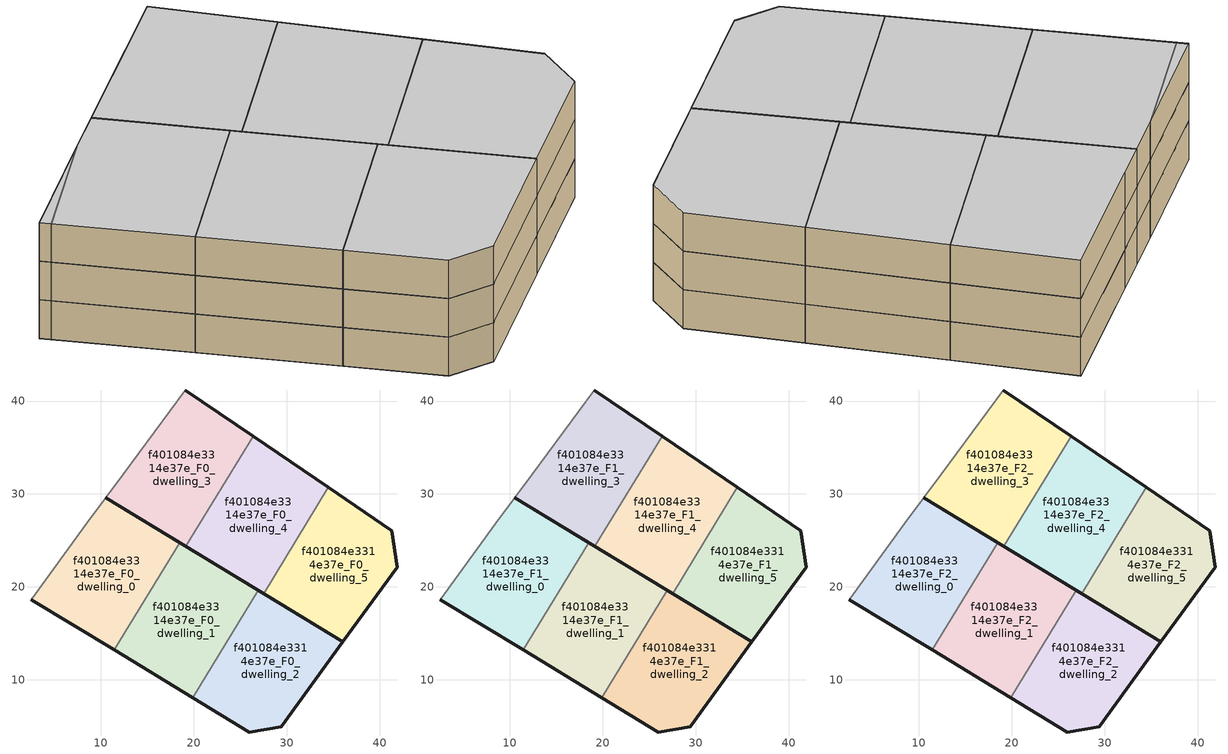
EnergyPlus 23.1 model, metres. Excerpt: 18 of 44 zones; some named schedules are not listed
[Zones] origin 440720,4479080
f401084e3314e37e_F0_dwelling_0
 floor ground (EU_floor_Construction): 11.46,13.21 18.49,24.76 10.54,29.6 8.5,26.84 2.54,18.64 z0
 wall outside (EU_wall_Construction): 10.54,29.6 18.49,24.76 / 11.46,13.21 2.54,18.64 z0:3
 wall to f401084e3314e37e_F0_dwelling_1 (EU_wall_Construction): 18.49,24.76 11.46,13.21 z0:3
 wall adiabatic (EU_wall_Construction): 2.54,18.64 8.5,26.84 10.54,29.6 z0:3
f401084e3314e37e_F0_dwelling_1
 floor ground (EU_floor_Construction): 19.9,8.08 26.93,19.62 18.49,24.76 11.46,13.21 z0
 wall outside (EU_wall_Construction): 19.9,8.08 11.46,13.21 / 18.49,24.76 26.93,19.62 z0:3
 wall to f401084e3314e37e_F0_dwelling_2 (EU_wall_Construction): 26.93,19.62 19.9,8.08 z0:3
f401084e3314e37e_F0_dwelling_2
 floor ground (EU_floor_Construction): 29.39,4.97 36.03,14.08 26.93,19.62 19.9,8.08 25.96,4.39 z0
 wall outside (EU_wall_Construction): 26.93,19.62 36.03,14.08 29.39,4.97 25.96,4.39 19.9,8.08 z0:3
f401084e3314e37e_F0_dwelling_3
 floor ground (EU_floor_Construction): 19.16,24.35 26.38,36.22 19.08,41.19 12.39,32.11 10.54,29.6 z0
 wall outside (EU_wall_Construction): 19.08,41.19 26.38,36.22 / 19.16,24.35 10.54,29.6 z0:3
 wall to f401084e3314e37e_F0_dwelling_4 (EU_wall_Construction): 26.38,36.22 19.16,24.35 z0:3
 wall adiabatic (EU_wall_Construction): 10.54,29.6 12.39,32.11 19.08,41.19 z0:3
f401084e3314e37e_F0_dwelling_4
 floor ground (EU_floor_Construction): 27.52,19.26 34.49,30.7 26.38,36.22 19.16,24.35 z0
 wall outside (EU_wall_Construction): 27.52,19.26 19.16,24.35 / 26.38,36.22 34.49,30.7 z0:3
 wall to f401084e3314e37e_F0_dwelling_5 (EU_wall_Construction): 34.49,30.7 27.52,19.26 z0:3
f401084e3314e37e_F0_dwelling_5
 floor ground (EU_floor_Construction): 36.03,14.08 41.87,22.1 41.3,26.07 34.49,30.7 27.52,19.26 z0
 wall outside (EU_wall_Construction): 34.49,30.7 41.3,26.07 41.87,22.1 36.03,14.08 27.52,19.26 z0:3
f401084e3314e37e_F1_dwelling_0
 floor to f401084e3314e37e_F0_dwelling_0 (EU_floor_Construction): 11.46,13.21 18.49,24.76 10.54,29.6 8.5,26.84 2.54,18.64 z3
 wall outside (EU_wall_Construction): 10.54,29.6 18.49,24.76 / 11.46,13.21 2.54,18.64 z3:6
 wall to f401084e3314e37e_F1_dwelling_1 (EU_wall_Construction): 18.49,24.76 11.46,13.21 z3:6
 wall adiabatic (EU_wall_Construction): 2.54,18.64 8.5,26.84 10.54,29.6 z3:6
f401084e3314e37e_F1_dwelling_1
 floor to f401084e3314e37e_F0_dwelling_1 (EU_floor_Construction): 19.9,8.08 26.93,19.62 18.49,24.76 11.46,13.21 z3
 wall outside (EU_wall_Construction): 19.9,8.08 11.46,13.21 / 18.49,24.76 26.93,19.62 z3:6
 wall to f401084e3314e37e_F1_dwelling_2 (EU_wall_Construction): 26.93,19.62 19.9,8.08 z3:6
f401084e3314e37e_F1_dwelling_2
 floor to f401084e3314e37e_F0_dwelling_2 (EU_floor_Construction): 29.39,4.97 36.03,14.08 26.93,19.62 19.9,8.08 25.96,4.39 z3
 wall outside (EU_wall_Construction): 26.93,19.62 36.03,14.08 29.39,4.97 25.96,4.39 19.9,8.08 z3:6
f401084e3314e37e_F1_dwelling_3
 floor to f401084e3314e37e_F0_dwelling_3 (EU_floor_Construction): 19.16,24.35 26.38,36.22 19.08,41.19 12.39,32.11 10.54,29.6 z3
 wall outside (EU_wall_Construction): 19.08,41.19 26.38,36.22 / 19.16,24.35 10.54,29.6 z3:6
 wall to f401084e3314e37e_F1_dwelling_4 (EU_wall_Construction): 26.38,36.22 19.16,24.35 z3:6
 wall adiabatic (EU_wall_Construction): 10.54,29.6 12.39,32.11 19.08,41.19 z3:6
f401084e3314e37e_F1_dwelling_4
 floor to f401084e3314e37e_F0_dwelling_4 (EU_floor_Construction): 27.52,19.26 34.49,30.7 26.38,36.22 19.16,24.35 z3
 wall outside (EU_wall_Construction): 27.52,19.26 19.16,24.35 / 26.38,36.22 34.49,30.7 z3:6
 wall to f401084e3314e37e_F1_dwelling_5 (EU_wall_Construction): 34.49,30.7 27.52,19.26 z3:6
f401084e3314e37e_F1_dwelling_5
 floor to f401084e3314e37e_F0_dwelling_5 (EU_floor_Construction): 36.03,14.08 41.87,22.1 41.3,26.07 34.49,30.7 27.52,19.26 z3
 wall outside (EU_wall_Construction): 34.49,30.7 41.3,26.07 41.87,22.1 36.03,14.08 27.52,19.26 z3:6
f401084e3314e37e_F2_dwelling_0
 floor to f401084e3314e37e_F1_dwelling_0 (EU_floor_Construction): 11.46,13.21 18.49,24.76 10.54,29.6 8.5,26.84 2.54,18.64 z6
 wall outside (EU_wall_Construction): 10.54,29.6 18.49,24.76 / 11.46,13.21 2.54,18.64 z6:9
 wall to f401084e3314e37e_F2_dwelling_1 (EU_wall_Construction): 18.49,24.76 11.46,13.21 z6:9
 wall adiabatic (EU_wall_Construction): 2.54,18.64 8.5,26.84 10.54,29.6 z6:9
 ceiling to f401084e3314e37e_F3_dwelling_0 (EU_floor_Construction): 18.49,24.76 11.46,13.21 2.54,18.64 8.5,26.84 10.54,29.6 z9
f401084e3314e37e_F2_dwelling_1
 floor to f401084e3314e37e_F1_dwelling_1 (EU_floor_Construction): 19.9,8.08 26.93,19.62 18.49,24.76 11.46,13.21 z6
 wall outside (EU_wall_Construction): 19.9,8.08 11.46,13.21 / 18.49,24.76 26.93,19.62 z6:9
 wall to f401084e3314e37e_F2_dwelling_2 (EU_wall_Construction): 26.93,19.62 19.9,8.08 z6:9
 ceiling to f401084e3314e37e_F3_dwelling_1 (EU_floor_Construction): 26.93,19.62 19.9,8.08 11.46,13.21 18.49,24.76 z9
f401084e3314e37e_F2_dwelling_2
 floor to f401084e3314e37e_F1_dwelling_2 (EU_floor_Construction): 29.39,4.97 36.03,14.08 26.93,19.62 19.9,8.08 25.96,4.39 z6
 wall outside (EU_wall_Construction): 26.93,19.62 36.03,14.08 29.39,4.97 25.96,4.39 19.9,8.08 z6:9
 ceiling to f401084e3314e37e_F3_dwelling_2 (EU_floor_Construction): 36.03,14.08 29.39,4.97 25.96,4.39 19.9,8.08 26.93,19.62 z9
f401084e3314e37e_F2_dwelling_3
 floor to f401084e3314e37e_F1_dwelling_3 (EU_floor_Construction): 19.16,24.35 26.38,36.22 19.08,41.19 12.39,32.11 10.54,29.6 z6
 wall outside (EU_wall_Construction): 19.08,41.19 26.38,36.22 / 19.16,24.35 10.54,29.6 z6:9
 wall to f401084e3314e37e_F2_dwelling_4 (EU_wall_Construction): 26.38,36.22 19.16,24.35 z6:9
 wall adiabatic (EU_wall_Construction): 10.54,29.6 12.39,32.11 19.08,41.19 z6:9
 ceiling to f401084e3314e37e_F3_dwelling_3 (EU_floor_Construction): 26.38,36.22 19.16,24.35 10.54,29.6 12.39,32.11 19.08,41.19 z9
f401084e3314e37e_F2_dwelling_4
 floor to f401084e3314e37e_F1_dwelling_4 (EU_floor_Construction): 27.52,19.26 34.49,30.7 26.38,36.22 19.16,24.35 z6
 wall outside (EU_wall_Construction): 27.52,19.26 19.16,24.35 / 26.38,36.22 34.49,30.7 z6:9
 wall to f401084e3314e37e_F2_dwelling_5 (EU_wall_Construction): 34.49,30.7 27.52,19.26 z6:9
 ceiling to f401084e3314e37e_F3_dwelling_4 (EU_floor_Construction): 34.49,30.7 27.52,19.26 19.16,24.35 26.38,36.22 z9
f401084e3314e37e_F2_dwelling_5
 floor to f401084e3314e37e_F1_dwelling_5 (EU_floor_Construction): 36.03,14.08 41.87,22.1 41.3,26.07 34.49,30.7 27.52,19.26 z6
 wall outside (EU_wall_Construction): 34.49,30.7 41.3,26.07 41.87,22.1 36.03,14.08 27.52,19.26 z6:9
 ceiling to f401084e3314e37e_F3_dwelling_5 (EU_floor_Construction): 41.3,26.07 41.87,22.1 36.03,14.08 27.52,19.26 34.49,30.7 z9
shading: 8.5,26.84 3.24,18.21 z0:9
[Building]
EU S2 Campaign: North Axis=0; Terrain=City; Solar Distribution=FullExterior
[Site:Location]
Madrid: Latitude=40.5; Longitude=-3.5; Time Zone=1; Elevation=609
[SizingPeriod:WeatherFileDays]
AnnualSizingPeriod: Begin Month=1; Begin Day of Month=1; End Month=12; End Day of Month=31; Day of Week for Start Day=Monday; Use Weather File Daylight Saving Period=No; Use Weather File Rain and Snow Indicators=No
[MATERIAL]
EU_InternalMass_Material: Roughness=MediumRough; Thickness=0.1; Conductivity=1; Density=1800; Specific Heat=900; Thermal Absorptance=0.9; Solar Absorptance=0.7; Visible Absorptance=0.7
[MATERIAL:NOMASS] Roughness=MediumRough; Thermal Absorptance=0.9; Solar Absorptance=0.7; Visible Absorptance=0.7
Name | Thermal Resistance
EU_wall_NoMass | 2.16768
EU_floor_NoMass | 1.14339
[CONSTRUCTION]
EU_wall_Construction: EU_wall_NoMass
EU_floor_Construction: EU_floor_NoMass
EU_InternalMass_Construction: EU_InternalMass_Material
[ZONE] Type=1; Multiplier=1; Ceiling Height=autocalculate; Floor Area=autocalculate; Part of Total Floor Area=Yes
Name | Volume
f401084e3314e37e_F0_dwelling_0; f401084e3314e37e_F1_dwelling_0; f401084e3314e37e_F2_dwelling_0 | 400.782
f401084e3314e37e_F0_dwelling_1; f401084e3314e37e_F1_dwelling_1; f401084e3314e37e_F2_dwelling_1 | 400.794
f401084e3314e37e_F0_dwelling_2; f401084e3314e37e_F1_dwelling_2; f401084e3314e37e_F2_dwelling_2 | 400.795
f401084e3314e37e_F0_dwelling_3; f401084e3314e37e_F1_dwelling_3; f401084e3314e37e_F2_dwelling_3 | 400.765
f401084e3314e37e_F0_dwelling_4; f401084e3314e37e_F1_dwelling_4; f401084e3314e37e_F2_dwelling_4 | 400.803
f401084e3314e37e_F0_dwelling_5; f401084e3314e37e_F1_dwelling_5; f401084e3314e37e_F2_dwelling_5 | 400.774
[INTERNALMASS] Construction=EU_InternalMass_Construction
Name | Zone or ZoneList | Surface Area
f401084e3314e37e_F0_dwelling_0_EU_InternalMass | f401084e3314e37e_F0_dwelling_0 | 133.594
f401084e3314e37e_F0_dwelling_1_EU_InternalMass | f401084e3314e37e_F0_dwelling_1 | 133.598
f401084e3314e37e_F0_dwelling_2_EU_InternalMass | f401084e3314e37e_F0_dwelling_2 | 133.598
f401084e3314e37e_F0_dwelling_3_EU_InternalMass | f401084e3314e37e_F0_dwelling_3 | 133.588
f401084e3314e37e_F0_dwelling_4_EU_InternalMass | f401084e3314e37e_F0_dwelling_4 | 133.601
f401084e3314e37e_F0_dwelling_5_EU_InternalMass | f401084e3314e37e_F0_dwelling_5 | 133.591
f401084e3314e37e_F1_dwelling_0_EU_InternalMass | f401084e3314e37e_F1_dwelling_0 | 133.594
f401084e3314e37e_F1_dwelling_1_EU_InternalMass | f401084e3314e37e_F1_dwelling_1 | 133.598
f401084e3314e37e_F1_dwelling_2_EU_InternalMass | f401084e3314e37e_F1_dwelling_2 | 133.598
f401084e3314e37e_F1_dwelling_3_EU_InternalMass | f401084e3314e37e_F1_dwelling_3 | 133.588
f401084e3314e37e_F1_dwelling_4_EU_InternalMass | f401084e3314e37e_F1_dwelling_4 | 133.601
f401084e3314e37e_F1_dwelling_5_EU_InternalMass | f401084e3314e37e_F1_dwelling_5 | 133.591
f401084e3314e37e_F2_dwelling_0_EU_InternalMass | f401084e3314e37e_F2_dwelling_0 | 133.594
f401084e3314e37e_F2_dwelling_1_EU_InternalMass | f401084e3314e37e_F2_dwelling_1 | 133.598
f401084e3314e37e_F2_dwelling_2_EU_InternalMass | f401084e3314e37e_F2_dwelling_2 | 133.598
f401084e3314e37e_F2_dwelling_3_EU_InternalMass | f401084e3314e37e_F2_dwelling_3 | 133.588
f401084e3314e37e_F2_dwelling_4_EU_InternalMass | f401084e3314e37e_F2_dwelling_4 | 133.601
f401084e3314e37e_F2_dwelling_5_EU_InternalMass | f401084e3314e37e_F2_dwelling_5 | 133.591
[OTHEREQUIPMENT] Fuel Type=Electricity; Design Level Calculation Method=Watts/Area; Power per Zone Floor Area=1; Fraction Latent=0; Fraction Radiant=0; Fraction Lost=0; Carbon Dioxide Generation Rate=0; EndUse Subcategory=EU_Step8_InternalGains
Name | Zone or ZoneList or Space or SpaceList | Schedule
EU_Step8_InternalGain_f401084e3314e37e_F0_dwelling_0_f000 | f401084e3314e37e_F0_dwelling_0 | EU_Step8_GainSchedule_f401084e3314e37e_F0_dwelling_0_f000
EU_Step8_InternalGain_f401084e3314e37e_F0_dwelling_1_f000 | f401084e3314e37e_F0_dwelling_1 | EU_Step8_GainSchedule_f401084e3314e37e_F0_dwelling_1_f000
EU_Step8_InternalGain_f401084e3314e37e_F0_dwelling_2_f000 | f401084e3314e37e_F0_dwelling_2 | EU_Step8_GainSchedule_f401084e3314e37e_F0_dwelling_2_f000
EU_Step8_InternalGain_f401084e3314e37e_F0_dwelling_3_f000 | f401084e3314e37e_F0_dwelling_3 | EU_Step8_GainSchedule_f401084e3314e37e_F0_dwelling_3_f000
EU_Step8_InternalGain_f401084e3314e37e_F0_dwelling_4_f000 | f401084e3314e37e_F0_dwelling_4 | EU_Step8_GainSchedule_f401084e3314e37e_F0_dwelling_4_f000
EU_Step8_InternalGain_f401084e3314e37e_F0_dwelling_5_f000 | f401084e3314e37e_F0_dwelling_5 | EU_Step8_GainSchedule_f401084e3314e37e_F0_dwelling_5_f000
EU_Step8_InternalGain_f401084e3314e37e_F1_dwelling_0_f000 | f401084e3314e37e_F1_dwelling_0 | EU_Step8_GainSchedule_f401084e3314e37e_F1_dwelling_0_f000
EU_Step8_InternalGain_f401084e3314e37e_F1_dwelling_1_f000 | f401084e3314e37e_F1_dwelling_1 | EU_Step8_GainSchedule_f401084e3314e37e_F1_dwelling_1_f000
EU_Step8_InternalGain_f401084e3314e37e_F1_dwelling_2_f000 | f401084e3314e37e_F1_dwelling_2 | EU_Step8_GainSchedule_f401084e3314e37e_F1_dwelling_2_f000
EU_Step8_InternalGain_f401084e3314e37e_F1_dwelling_3_f000 | f401084e3314e37e_F1_dwelling_3 | EU_Step8_GainSchedule_f401084e3314e37e_F1_dwelling_3_f000
EU_Step8_InternalGain_f401084e3314e37e_F1_dwelling_4_f000 | f401084e3314e37e_F1_dwelling_4 | EU_Step8_GainSchedule_f401084e3314e37e_F1_dwelling_4_f000
EU_Step8_InternalGain_f401084e3314e37e_F1_dwelling_5_f000 | f401084e3314e37e_F1_dwelling_5 | EU_Step8_GainSchedule_f401084e3314e37e_F1_dwelling_5_f000
EU_Step8_InternalGain_f401084e3314e37e_F2_dwelling_0_f000 | f401084e3314e37e_F2_dwelling_0 | EU_Step8_GainSchedule_f401084e3314e37e_F2_dwelling_0_f000
EU_Step8_InternalGain_f401084e3314e37e_F2_dwelling_1_f000 | f401084e3314e37e_F2_dwelling_1 | EU_Step8_GainSchedule_f401084e3314e37e_F2_dwelling_1_f000
EU_Step8_InternalGain_f401084e3314e37e_F2_dwelling_2_f000 | f401084e3314e37e_F2_dwelling_2 | EU_Step8_GainSchedule_f401084e3314e37e_F2_dwelling_2_f000
EU_Step8_InternalGain_f401084e3314e37e_F2_dwelling_3_f000 | f401084e3314e37e_F2_dwelling_3 | EU_Step8_GainSchedule_f401084e3314e37e_F2_dwelling_3_f000
EU_Step8_InternalGain_f401084e3314e37e_F2_dwelling_4_f000 | f401084e3314e37e_F2_dwelling_4 | EU_Step8_GainSchedule_f401084e3314e37e_F2_dwelling_4_f000
EU_Step8_InternalGain_f401084e3314e37e_F2_dwelling_5_f000 | f401084e3314e37e_F2_dwelling_5 | EU_Step8_GainSchedule_f401084e3314e37e_F2_dwelling_5_f000
[ZONEVENTILATION:DESIGNFLOWRATE] Schedule=EU_AlwaysOn; Design Flow Rate Calculation Method=AirChanges/Hour; Air Changes per Hour=0.480546; Ventilation Type=Natural; Fan Pressure Rise=0; Fan Total Efficiency=1; Constant Term Coefficient=1; Temperature Term Coefficient=0; Velocity Term Coefficient=0; Velocity Squared Term Coefficient=0; Minimum Indoor Temperature=-100; Maximum Indoor Temperature=100; Delta Temperature=-100; Minimum Outdoor Temperature=-100; Maximum Outdoor Temperature=100; Maximum Wind Speed=40
Name | Zone or ZoneList or Space or SpaceList
EU_ConstantAir_f401084e3314e37e_F0_dwelling_0 | f401084e3314e37e_F0_dwelling_0
EU_ConstantAir_f401084e3314e37e_F0_dwelling_1 | f401084e3314e37e_F0_dwelling_1
EU_ConstantAir_f401084e3314e37e_F0_dwelling_2 | f401084e3314e37e_F0_dwelling_2
EU_ConstantAir_f401084e3314e37e_F0_dwelling_3 | f401084e3314e37e_F0_dwelling_3
EU_ConstantAir_f401084e3314e37e_F0_dwelling_4 | f401084e3314e37e_F0_dwelling_4
EU_ConstantAir_f401084e3314e37e_F0_dwelling_5 | f401084e3314e37e_F0_dwelling_5
EU_ConstantAir_f401084e3314e37e_F1_dwelling_0 | f401084e3314e37e_F1_dwelling_0
EU_ConstantAir_f401084e3314e37e_F1_dwelling_1 | f401084e3314e37e_F1_dwelling_1
EU_ConstantAir_f401084e3314e37e_F1_dwelling_2 | f401084e3314e37e_F1_dwelling_2
EU_ConstantAir_f401084e3314e37e_F1_dwelling_3 | f401084e3314e37e_F1_dwelling_3
EU_ConstantAir_f401084e3314e37e_F1_dwelling_4 | f401084e3314e37e_F1_dwelling_4
EU_ConstantAir_f401084e3314e37e_F1_dwelling_5 | f401084e3314e37e_F1_dwelling_5
EU_ConstantAir_f401084e3314e37e_F2_dwelling_0 | f401084e3314e37e_F2_dwelling_0
EU_ConstantAir_f401084e3314e37e_F2_dwelling_1 | f401084e3314e37e_F2_dwelling_1
EU_ConstantAir_f401084e3314e37e_F2_dwelling_2 | f401084e3314e37e_F2_dwelling_2
EU_ConstantAir_f401084e3314e37e_F2_dwelling_3 | f401084e3314e37e_F2_dwelling_3
EU_ConstantAir_f401084e3314e37e_F2_dwelling_4 | f401084e3314e37e_F2_dwelling_4
EU_ConstantAir_f401084e3314e37e_F2_dwelling_5 | f401084e3314e37e_F2_dwelling_5
[HVACTEMPLATE:THERMOSTAT] Constant Heating Setpoint=20; Constant Cooling Setpoint=50
EU_HeatOnly_f401084e3314e37e_F0_dwelling_0; EU_HeatOnly_f401084e3314e37e_F0_dwelling_1; EU_HeatOnly_f401084e3314e37e_F0_dwelling_2; EU_HeatOnly_f401084e3314e37e_F0_dwelling_3; EU_HeatOnly_f401084e3314e37e_F0_dwelling_4; EU_HeatOnly_f401084e3314e37e_F0_dwelling_5; EU_HeatOnly_f401084e3314e37e_F1_dwelling_0; EU_HeatOnly_f401084e3314e37e_F1_dwelling_1; EU_HeatOnly_f401084e3314e37e_F1_dwelling_2; EU_HeatOnly_f401084e3314e37e_F1_dwelling_3; EU_HeatOnly_f401084e3314e37e_F1_dwelling_4; EU_HeatOnly_f401084e3314e37e_F1_dwelling_5; EU_HeatOnly_f401084e3314e37e_F2_dwelling_0; EU_HeatOnly_f401084e3314e37e_F2_dwelling_1; EU_HeatOnly_f401084e3314e37e_F2_dwelling_2; EU_HeatOnly_f401084e3314e37e_F2_dwelling_3; EU_HeatOnly_f401084e3314e37e_F2_dwelling_4; EU_HeatOnly_f401084e3314e37e_F2_dwelling_5; EU_HeatOnly_f401084e3314e37e_F3_dwelling_0; EU_HeatOnly_f401084e3314e37e_F3_dwelling_1; EU_HeatOnly_f401084e3314e37e_F3_dwelling_2; EU_HeatOnly_f401084e3314e37e_F3_dwelling_3; EU_HeatOnly_f401084e3314e37e_F3_dwelling_4; EU_HeatOnly_f401084e3314e37e_F3_dwelling_5; EU_HeatOnly_f401084e3314e37e_F4_dwelling_0; EU_HeatOnly_f401084e3314e37e_F4_dwelling_1; EU_HeatOnly_f401084e3314e37e_F4_dwelling_2; EU_HeatOnly_f401084e3314e37e_F4_dwelling_3; EU_HeatOnly_f401084e3314e37e_F4_dwelling_4; EU_HeatOnly_f401084e3314e37e_F5_dwelling_0; EU_HeatOnly_f401084e3314e37e_F5_dwelling_1; EU_HeatOnly_f401084e3314e37e_F5_dwelling_2; EU_HeatOnly_f401084e3314e37e_F5_dwelling_3; EU_HeatOnly_f401084e3314e37e_F5_dwelling_4; EU_HeatOnly_f401084e3314e37e_F6_dwelling_0; EU_HeatOnly_f401084e3314e37e_F6_dwelling_1; EU_HeatOnly_f401084e3314e37e_F6_dwelling_2; EU_HeatOnly_f401084e3314e37e_F6_dwelling_3; EU_HeatOnly_f401084e3314e37e_F6_dwelling_4; EU_HeatOnly_f401084e3314e37e_F7_dwelling_0; EU_HeatOnly_f401084e3314e37e_F7_dwelling_1; EU_HeatOnly_f401084e3314e37e_F7_dwelling_2; EU_HeatOnly_f401084e3314e37e_F7_dwelling_3; EU_HeatOnly_f401084e3314e37e_F7_dwelling_4
[HVACTEMPLATE:ZONE:IDEALLOADSAIRSYSTEM] System Availability Schedule=EU_AlwaysOn; Maximum Heating Supply Air Temperature=50; Minimum Cooling Supply Air Temperature=13; Maximum Heating Supply Air Humidity Ratio=0.0156; Minimum Cooling Supply Air Humidity Ratio=0.0077; Heating Limit=NoLimit; Cooling Limit=NoLimit; Heating Availability Schedule=EU_AlwaysOn; Cooling Availability Schedule=EU_CoolingOff; Dehumidification Control Type=ConstantSensibleHeatRatio; Cooling Sensible Heat Ratio=0.7; Dehumidification Setpoint=60; Humidification Control Type=None; Humidification Setpoint=30; Outdoor Air Method=None; Outdoor Air Flow Rate per Person=0.00944; Outdoor Air Flow Rate per Zone Floor Area=0; Outdoor Air Flow Rate per Zone=0; Demand Controlled Ventilation Type=None; Outdoor Air Economizer Type=NoEconomizer; Heat Recovery Type=None; Sensible Heat Recovery Effectiveness=0.7; Latent Heat Recovery Effectiveness=0.65
Name | Template Thermostat
f401084e3314e37e_F0_dwelling_0 | EU_HeatOnly_f401084e3314e37e_F0_dwelling_0
f401084e3314e37e_F0_dwelling_1 | EU_HeatOnly_f401084e3314e37e_F0_dwelling_1
f401084e3314e37e_F0_dwelling_2 | EU_HeatOnly_f401084e3314e37e_F0_dwelling_2
f401084e3314e37e_F0_dwelling_3 | EU_HeatOnly_f401084e3314e37e_F0_dwelling_3
f401084e3314e37e_F0_dwelling_4 | EU_HeatOnly_f401084e3314e37e_F0_dwelling_4
